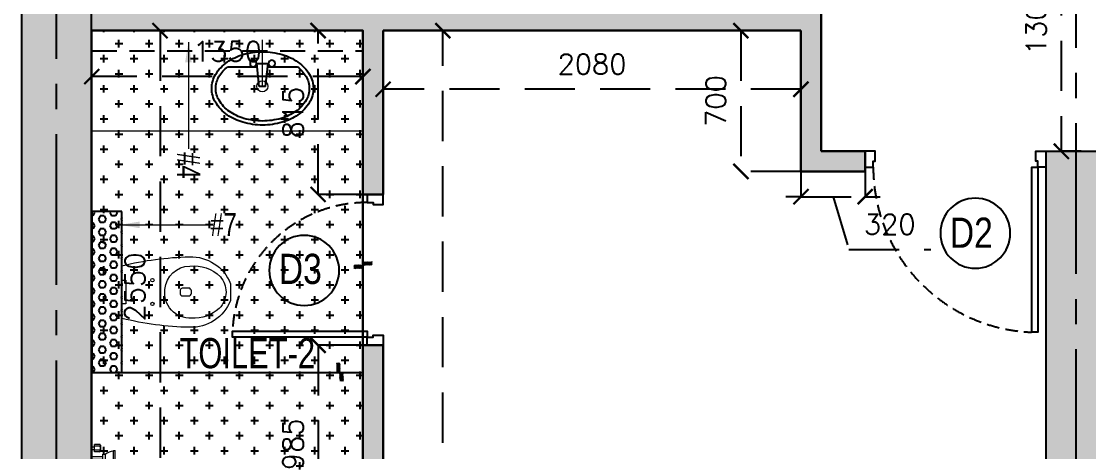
# Model space of a CAD drawing. Header units: millimetres. Extents: x 1124992 to 1258557, y -5767803 to -5695799.
# Drawn here: x 1184832 to 1190145, y -5716943 to -5714803 of the extents above; entities that cross this region are included whole.
import ezdxf
from ezdxf.enums import TextEntityAlignment as Align

# ---------------------------------------------------------------- set-up
doc = ezdxf.new("R2010")
doc.units = ezdxf.units.MM
doc.header["$LTSCALE"] = 1000
doc.header["$MEASUREMENT"] = 0
for name, pattern in [('$1$AUDIT_D_120904163729-0', [0]), ('$36$HIDDEN', [0.375, 0.25, -0.125]), ('3BHK-A$0$( Hidden )', [0.375, 0.25, -0.125]), ('3BHK-A$0$AUDIT_D_120904163729-0', [0]), ('3BHK-A$0$HIDDEN', [0.375, 0.25, -0.125]), ('AUDIT_D_120904163729-0', [0]), ('T8(T9 IS SIMILAR) - DIMENSION & TEXTING$0$HIDDEN', [0.375, 0.25, -0.125]), ('T8_REFUGE COLUMNS$0$CENTER2', [1.125, 0.75, -0.125, 0.125, -0.125])]:
    doc.linetypes.add(name, pattern=pattern)
doc.layers.get('0').update_dxf_attribs({"linetype": 'AUDIT_D_120904163729-0'})
for name, color, linetype in [('$0$A-HATCH -160', 251, '$1$AUDIT_D_120904163729-0'), ('$21$A-DIMENSIONS', 2, '$36$HIDDEN'), ('3BHK-A$0$$1$LEDGE WALL', 5, 'Continuous'), ('3BHK-A$0$A-DOOR-FULL', 2, 'Continuous'), ('3BHK-A$0$A-HATCH -160', 251, '3BHK-A$0$AUDIT_D_120904163729-0'), ('3BHK-A$0$A-SANITARY', 2, 'Continuous'), ('3BHK-A$0$a-tile drop', 3, 'Continuous'), ('3BHK-A$0$A-TOI SUNK 50MM', 8, 'Continuous'), ('3BHK-A$0$APT PLANS-typ$0$TILEDROP', 3, 'Continuous'), ('3BHK-A$0$ELEV.', 5, 'Continuous'), ('3BHK-A$0$LEDGE WALL', 5, 'Continuous'), ('T8(T9 IS SIMILAR) - DIMENSION & TEXTING$0$A-DIMENSIONS', 2, 'T8(T9 IS SIMILAR) - DIMENSION & TEXTING$0$HIDDEN'), ('T8(T9 IS SIMILAR) - DIMENSION & TEXTING$1$a-window-no', 125, 'Continuous'), ('T8_REFUGE COLUMNS$0$A-CENTERLINE', 193, 'T8_REFUGE COLUMNS$0$CENTER2'), ('T8_REFUGE COLUMNS$0$A-RCC COLS', 3, 'Continuous'), ('T8_TYPICAL COLUMNS$0$A-RCC COLS', 3, 'Continuous')]:
    doc.layers.add(name, color=color, linetype=linetype)
for name, color, linetype, lineweight in [('3BHK-A$0$a-TOI-fixtures', 251, 'Continuous', 0), ('3BHK-A$0$A-WALL- 160', 6, 'Continuous', 30), ('T8(T9 IS SIMILAR) - DIMENSION & TEXTING$0$a-Text', 4, 'Continuous', 0), ('T8(T9 IS SIMILAR) - DIMENSION & TEXTING$0$R0-18-10-2014-T1-1st Podium Floor Plan$0$Text', 2, 'Continuous', 0), ('T8(T9 IS SIMILAR)$0$D&W', 8, 'Continuous', 25)]:
    doc.layers.add(name, color=color, linetype=linetype, lineweight=lineweight)
doc.layers.add('T8_REFUGE COLUMNS$1$COL-HATCH', color=7, linetype='Continuous', lineweight=25, true_color=0xa3a3a3)
doc.styles.add('T8(T9 IS SIMILAR) - DIMENSION & TEXTING$0$ARIAL ARROW', font='swisscl.ttf')
doc.styles.add('T8(T9 IS SIMILAR) - DIMENSION & TEXTING$0$Romans 1', font='romans.shx', dxfattribs={"height": 100})
doc.styles.add('T8(T9 IS SIMILAR) - DIMENSION & TEXTING$0$Tahoma', font='tahoma.ttf')
doc.styles.add('T8(T9 IS SIMILAR) - DIMENSION & TEXTING$1$LODHA STANDERD', font='sanss___.ttf')
doc.dimstyles.new('T8(T9 IS SIMILAR) - DIMENSION & TEXTING$0$ALPINE S', dxfattribs={"dimscale": 0, "dimtxt": 100, "dimasz": 75, "dimexe": 0, "dimexo": 0, "dimgap": 75, "dimtad": 1, "dimdec": 0, "dimzin": 0, "dimdsep": 46, "dimtxsty": 'T8(T9 IS SIMILAR) - DIMENSION & TEXTING$0$Romans 1', "dimblk": 'T8(T9 IS SIMILAR) - DIMENSION & TEXTING$0$_ArchTick', "dimcen": 0.09, "dimclrd": 256, "dimclre": 256, "dimclrt": 7, "dimadec": 0, "dimazin": 0, "dimtfac": 1, "dimtdec": 0, "dimtofl": 0, "dimtmove": 1, "dimatfit": 0, "dimldrblk": 'T8(T9 IS SIMILAR) - DIMENSION & TEXTING$0$_Open90', "dimfxl": 1, "dimtolj": 1, "dimtzin": 0, "dimarcsym": 0})
doc.dimstyles.new('T8(T9 IS SIMILAR) - DIMENSION & TEXTING$0$SAMATA STD', dxfattribs={"dimtxt": 100, "dimasz": 50, "dimexe": 50, "dimexo": 50, "dimgap": 10, "dimtad": 0, "dimdec": 0, "dimrnd": 5, "dimzin": 0, "dimdsep": 46, "dimtxsty": 'T8(T9 IS SIMILAR) - DIMENSION & TEXTING$0$Tahoma', "dimblk": 'T8(T9 IS SIMILAR) - DIMENSION & TEXTING$0$_Origin2', "dimcen": -50, "dimdle": 50, "dimclrd": 7, "dimclre": 7, "dimclrt": 7, "dimadec": 0, "dimazin": 0, "dimtfac": 1, "dimtdec": 0, "dimtmove": 1, "dimatfit": 3, "dimfxl": 150, "dimtfill": 1, "dimtolj": 1, "dimtzin": 0, "dimlwd": -1, "dimlwe": -1, "dimarcsym": 0})

# ---------------------------------------------------------------- blocks, each defined once
blk = doc.blocks.new('T8(T9 IS SIMILAR) - DIMENSION & TEXTING$1$WINDOW TAG')
at = {"layer": 'T8(T9 IS SIMILAR) - DIMENSION & TEXTING$1$a-window-no'}
blk.add_circle((0, 0), 174.1, dxfattribs=at)
at = {"layer": 'T8(T9 IS SIMILAR) - DIMENSION & TEXTING$1$a-window-no', "style": 'T8(T9 IS SIMILAR) - DIMENSION & TEXTING$1$LODHA STANDERD'}
blk.add_attdef('WINDOW', text='', height=150, dxfattribs=at).set_placement((11.3, 2.8), align=Align.MIDDLE_CENTER)
blk = doc.blocks.new('T8(T9 IS SIMILAR) - DIMENSION & TEXTING$0$_ArchTick')
at = {"color": 0, "linetype": 'ByBlock', "const_width": 0.15}
blk.add_lwpolyline([(-0.5, -0.5), (0.5, 0.5)], dxfattribs=at)
blk = doc.blocks.new('*D305')
at = {"layer": 'T8(T9 IS SIMILAR) - DIMENSION & TEXTING$0$A-DIMENSIONS', "linetype": 'T8(T9 IS SIMILAR) - DIMENSION & TEXTING$0$HIDDEN', "lineweight": -2, "transparency": 16777216}
for p, q in [((1188712.8, -5714848.7), (1188413.8, -5714848.7)), ((1188712.8, -5715548.7), (1188413.8, -5715548.7))]:
    blk.add_line(p, q, dxfattribs=at)
at = {"layer": 'T8(T9 IS SIMILAR) - DIMENSION & TEXTING$0$A-DIMENSIONS', "lineweight": -2, "transparency": 16777216}
blk.add_line((1188413.8, -5714848.7), (1188413.8, -5715548.7), dxfattribs=at)
at = {"layer": 'T8(T9 IS SIMILAR) - DIMENSION & TEXTING$0$A-DIMENSIONS', "linetype": 'ByBlock', "lineweight": -2, "transparency": 16777216, "xscale": 75, "yscale": 75, "zscale": 75}
for p, rotation in [((1188413.8, -5714848.7), 90), ((1188413.8, -5715548.7), 270)]:
    blk.add_blockref('T8(T9 IS SIMILAR) - DIMENSION & TEXTING$0$_ArchTick', p, dxfattribs=dict(at, rotation=rotation))
at = {"layer": 'T8(T9 IS SIMILAR) - DIMENSION & TEXTING$0$A-DIMENSIONS', "color": 7, "linetype": 'ByBlock', "transparency": 16777216, "insert": (1188288.8, -5715198.7), "char_height": 100, "attachment_point": 5, "rotation": 90, "style": 'T8(T9 IS SIMILAR) - DIMENSION & TEXTING$0$Romans 1'}
blk.add_mtext('\\A1;700', dxfattribs=at)
blk = doc.blocks.new('T8(T9 IS SIMILAR) - DIMENSION & TEXTING$0$_Open90')
at = {"color": 0, "linetype": 'ByBlock', "lineweight": -2}
for p, q in [((0, 0), (-1, 0)), ((-0.5, 0.5), (0, 0)), ((0, 0), (-0.5, -0.5))]:
    blk.add_line(p, q, dxfattribs=at)
blk = doc.blocks.new('*D306')
at = {"layer": 'T8(T9 IS SIMILAR) - DIMENSION & TEXTING$0$A-DIMENSIONS', "linetype": 'T8(T9 IS SIMILAR) - DIMENSION & TEXTING$0$HIDDEN', "lineweight": -2, "transparency": 16777216}
for p, q in [((1188712.8, -5715548.7), (1188712.8, -5715674.5)), ((1189032.4, -5715548.7), (1189032.4, -5715674.5))]:
    blk.add_line(p, q, dxfattribs=at)
at = {"layer": 'T8(T9 IS SIMILAR) - DIMENSION & TEXTING$0$A-DIMENSIONS', "lineweight": -2, "transparency": 16777216}
for p, q in [((1188712.8, -5715674.5), (1188637.8, -5715674.5)), ((1188712.8, -5715674.5), (1189032.4, -5715674.5)), ((1188872.6, -5715674.5), (1188951.3, -5715937)), ((1189032.4, -5715674.5), (1189107.4, -5715674.5)), ((1188951.3, -5715937), (1189358.5, -5715937))]:
    blk.add_line(p, q, dxfattribs=at)
at = {"layer": 'T8(T9 IS SIMILAR) - DIMENSION & TEXTING$0$A-DIMENSIONS', "linetype": 'ByBlock', "lineweight": -2, "transparency": 16777216, "xscale": 75, "yscale": 75, "zscale": 75}
blk.add_blockref('T8(T9 IS SIMILAR) - DIMENSION & TEXTING$0$_ArchTick', (1188712.8, -5715674.5), dxfattribs=at)
at = {"layer": 'T8(T9 IS SIMILAR) - DIMENSION & TEXTING$0$A-DIMENSIONS', "linetype": 'ByBlock', "lineweight": -2, "transparency": 16777216, "xscale": 75, "yscale": 75, "zscale": 75, "rotation": 180}
blk.add_blockref('T8(T9 IS SIMILAR) - DIMENSION & TEXTING$0$_ArchTick', (1189032.4, -5715674.5), dxfattribs=at)
at = {"layer": 'T8(T9 IS SIMILAR) - DIMENSION & TEXTING$0$A-DIMENSIONS', "color": 7, "linetype": 'ByBlock', "transparency": 16777216, "insert": (1189154.9, -5715812), "char_height": 100, "attachment_point": 5, "style": 'T8(T9 IS SIMILAR) - DIMENSION & TEXTING$0$Romans 1'}
blk.add_mtext('\\A1;320', dxfattribs=at)
blk = doc.blocks.new('*D307')
at = {"layer": 'T8(T9 IS SIMILAR) - DIMENSION & TEXTING$0$A-DIMENSIONS', "linetype": 'T8(T9 IS SIMILAR) - DIMENSION & TEXTING$0$HIDDEN', "lineweight": -2, "transparency": 16777216}
for p, q in [((1186632.7, -5715313.4), (1186632.7, -5715140.3)), ((1188712.8, -5715363.4), (1188712.8, -5715140.3))]:
    blk.add_line(p, q, dxfattribs=at)
at = {"layer": 'T8(T9 IS SIMILAR) - DIMENSION & TEXTING$0$A-DIMENSIONS', "lineweight": -2, "transparency": 16777216}
blk.add_line((1188712.8, -5715140.3), (1186632.7, -5715140.3), dxfattribs=at)
at = {"layer": 'T8(T9 IS SIMILAR) - DIMENSION & TEXTING$0$A-DIMENSIONS', "linetype": 'ByBlock', "lineweight": -2, "transparency": 16777216, "xscale": 75, "yscale": 75, "zscale": 75, "rotation": 180}
blk.add_blockref('T8(T9 IS SIMILAR) - DIMENSION & TEXTING$0$_ArchTick', (1186632.7, -5715140.3), dxfattribs=at)
at = {"layer": 'T8(T9 IS SIMILAR) - DIMENSION & TEXTING$0$A-DIMENSIONS', "linetype": 'ByBlock', "lineweight": -2, "transparency": 16777216, "xscale": 75, "yscale": 75, "zscale": 75}
blk.add_blockref('T8(T9 IS SIMILAR) - DIMENSION & TEXTING$0$_ArchTick', (1188712.8, -5715140.3), dxfattribs=at)
at = {"layer": 'T8(T9 IS SIMILAR) - DIMENSION & TEXTING$0$A-DIMENSIONS', "color": 7, "linetype": 'ByBlock', "transparency": 16777216, "insert": (1187672.7, -5715015.3), "char_height": 100, "attachment_point": 5, "style": 'T8(T9 IS SIMILAR) - DIMENSION & TEXTING$0$Romans 1'}
blk.add_mtext('\\A1;2080', dxfattribs=at)
blk = doc.blocks.new('*D311')
at = {"layer": 'T8(T9 IS SIMILAR) - DIMENSION & TEXTING$0$A-DIMENSIONS', "linetype": 'T8(T9 IS SIMILAR) - DIMENSION & TEXTING$0$HIDDEN', "lineweight": -2, "transparency": 16777216}
for p, q in [((1186532.7, -5714848.7), (1186309.2, -5714848.7)), ((1186532.7, -5715663.5), (1186309.2, -5715663.5))]:
    blk.add_line(p, q, dxfattribs=at)
at = {"layer": 'T8(T9 IS SIMILAR) - DIMENSION & TEXTING$0$A-DIMENSIONS', "lineweight": -2, "transparency": 16777216}
blk.add_line((1186309.2, -5715663.5), (1186309.2, -5714848.7), dxfattribs=at)
at = {"layer": 'T8(T9 IS SIMILAR) - DIMENSION & TEXTING$0$A-DIMENSIONS', "linetype": 'ByBlock', "lineweight": -2, "transparency": 16777216, "xscale": 75, "yscale": 75, "zscale": 75}
for p, rotation in [((1186309.2, -5714848.7), 90), ((1186309.2, -5715663.5), 270)]:
    blk.add_blockref('T8(T9 IS SIMILAR) - DIMENSION & TEXTING$0$_ArchTick', p, dxfattribs=dict(at, rotation=rotation))
at = {"layer": 'T8(T9 IS SIMILAR) - DIMENSION & TEXTING$0$A-DIMENSIONS', "color": 7, "linetype": 'ByBlock', "transparency": 16777216, "insert": (1186184.2, -5715256.1), "char_height": 100, "attachment_point": 5, "rotation": 90, "style": 'T8(T9 IS SIMILAR) - DIMENSION & TEXTING$0$Romans 1'}
blk.add_mtext('\\A1;815', dxfattribs=at)
blk = doc.blocks.new('*D312')
at = {"layer": 'T8(T9 IS SIMILAR) - DIMENSION & TEXTING$0$A-DIMENSIONS', "linetype": 'T8(T9 IS SIMILAR) - DIMENSION & TEXTING$0$HIDDEN', "lineweight": -2, "transparency": 16777216}
for p, q in [((1185182.7, -5715448.7), (1185182.7, -5715077.3)), ((1186532.7, -5715448.7), (1186532.7, -5715077.3))]:
    blk.add_line(p, q, dxfattribs=at)
at = {"layer": 'T8(T9 IS SIMILAR) - DIMENSION & TEXTING$0$A-DIMENSIONS', "lineweight": -2, "transparency": 16777216}
blk.add_line((1186532.7, -5715077.3), (1185182.7, -5715077.3), dxfattribs=at)
at = {"layer": 'T8(T9 IS SIMILAR) - DIMENSION & TEXTING$0$A-DIMENSIONS', "linetype": 'ByBlock', "lineweight": -2, "transparency": 16777216, "xscale": 75, "yscale": 75, "zscale": 75, "rotation": 180}
blk.add_blockref('T8(T9 IS SIMILAR) - DIMENSION & TEXTING$0$_ArchTick', (1185182.7, -5715077.3), dxfattribs=at)
at = {"layer": 'T8(T9 IS SIMILAR) - DIMENSION & TEXTING$0$A-DIMENSIONS', "linetype": 'ByBlock', "lineweight": -2, "transparency": 16777216, "xscale": 75, "yscale": 75, "zscale": 75}
blk.add_blockref('T8(T9 IS SIMILAR) - DIMENSION & TEXTING$0$_ArchTick', (1186532.7, -5715077.3), dxfattribs=at)
at = {"layer": 'T8(T9 IS SIMILAR) - DIMENSION & TEXTING$0$A-DIMENSIONS', "color": 7, "linetype": 'ByBlock', "transparency": 16777216, "insert": (1185857.7, -5714952.3), "char_height": 100, "attachment_point": 5, "style": 'T8(T9 IS SIMILAR) - DIMENSION & TEXTING$0$Romans 1'}
blk.add_mtext('\\A1;1350', dxfattribs=at)
blk = doc.blocks.new('*D313')
at = {"layer": 'T8(T9 IS SIMILAR) - DIMENSION & TEXTING$0$A-DIMENSIONS', "linetype": 'T8(T9 IS SIMILAR) - DIMENSION & TEXTING$0$HIDDEN', "lineweight": -2, "transparency": 16777216}
for p, q in [((1185777.6, -5714848.7), (1185522.3, -5714848.7)), ((1185731.8, -5717398.7), (1185522.3, -5717398.7))]:
    blk.add_line(p, q, dxfattribs=at)
at = {"layer": 'T8(T9 IS SIMILAR) - DIMENSION & TEXTING$0$A-DIMENSIONS', "lineweight": -2, "transparency": 16777216}
blk.add_line((1185522.3, -5714848.7), (1185522.3, -5717398.7), dxfattribs=at)
at = {"layer": 'T8(T9 IS SIMILAR) - DIMENSION & TEXTING$0$A-DIMENSIONS', "linetype": 'ByBlock', "lineweight": -2, "transparency": 16777216, "xscale": 75, "yscale": 75, "zscale": 75}
for p, rotation in [((1185522.3, -5714848.7), 90), ((1185522.3, -5717398.7), 270)]:
    blk.add_blockref('T8(T9 IS SIMILAR) - DIMENSION & TEXTING$0$_ArchTick', p, dxfattribs=dict(at, rotation=rotation))
at = {"layer": 'T8(T9 IS SIMILAR) - DIMENSION & TEXTING$0$A-DIMENSIONS', "color": 7, "linetype": 'ByBlock', "transparency": 16777216, "insert": (1185397.3, -5716123.7), "char_height": 100, "attachment_point": 5, "rotation": 90, "style": 'T8(T9 IS SIMILAR) - DIMENSION & TEXTING$0$Romans 1'}
blk.add_mtext('\\A1;2550', dxfattribs=at)
blk = doc.blocks.new('*D316')
at = {"layer": 'T8(T9 IS SIMILAR) - DIMENSION & TEXTING$0$A-DIMENSIONS', "linetype": 'T8(T9 IS SIMILAR) - DIMENSION & TEXTING$0$HIDDEN', "lineweight": -2, "transparency": 16777216}
for p, q in [((1186532.7, -5716413.5), (1186309.2, -5716413.5)), ((1186532.7, -5717398.7), (1186309.2, -5717398.7))]:
    blk.add_line(p, q, dxfattribs=at)
at = {"layer": 'T8(T9 IS SIMILAR) - DIMENSION & TEXTING$0$A-DIMENSIONS', "lineweight": -2, "transparency": 16777216}
blk.add_line((1186309.2, -5716413.5), (1186309.2, -5717398.7), dxfattribs=at)
at = {"layer": 'T8(T9 IS SIMILAR) - DIMENSION & TEXTING$0$A-DIMENSIONS', "linetype": 'ByBlock', "lineweight": -2, "transparency": 16777216, "xscale": 75, "yscale": 75, "zscale": 75}
for p, rotation in [((1186309.2, -5716413.5), 90), ((1186309.2, -5717398.7), 270)]:
    blk.add_blockref('T8(T9 IS SIMILAR) - DIMENSION & TEXTING$0$_ArchTick', p, dxfattribs=dict(at, rotation=rotation))
at = {"layer": 'T8(T9 IS SIMILAR) - DIMENSION & TEXTING$0$A-DIMENSIONS', "color": 7, "linetype": 'ByBlock', "transparency": 16777216, "insert": (1186184.2, -5716906.1), "char_height": 100, "attachment_point": 5, "rotation": 90, "style": 'T8(T9 IS SIMILAR) - DIMENSION & TEXTING$0$Romans 1'}
blk.add_mtext('\\A1;985', dxfattribs=at)
blk = doc.blocks.new('*D323')
at = {"layer": 'T8(T9 IS SIMILAR) - DIMENSION & TEXTING$0$A-DIMENSIONS', "linetype": 'T8(T9 IS SIMILAR) - DIMENSION & TEXTING$0$HIDDEN', "lineweight": -2, "transparency": 16777216}
for p, q in [((1190107.7, -5714148.7), (1190008.9, -5714148.7)), ((1190107.7, -5715448.7), (1190008.9, -5715448.7))]:
    blk.add_line(p, q, dxfattribs=at)
at = {"layer": 'T8(T9 IS SIMILAR) - DIMENSION & TEXTING$0$A-DIMENSIONS', "lineweight": -2, "transparency": 16777216}
blk.add_line((1190008.9, -5714148.7), (1190008.9, -5715448.7), dxfattribs=at)
at = {"layer": 'T8(T9 IS SIMILAR) - DIMENSION & TEXTING$0$A-DIMENSIONS', "linetype": 'ByBlock', "lineweight": -2, "transparency": 16777216, "xscale": 75, "yscale": 75, "zscale": 75}
for p, rotation in [((1190008.9, -5714148.7), 90), ((1190008.9, -5715448.7), 270)]:
    blk.add_blockref('T8(T9 IS SIMILAR) - DIMENSION & TEXTING$0$_ArchTick', p, dxfattribs=dict(at, rotation=rotation))
at = {"layer": 'T8(T9 IS SIMILAR) - DIMENSION & TEXTING$0$A-DIMENSIONS', "color": 7, "linetype": 'ByBlock', "transparency": 16777216, "insert": (1189883.9, -5714798.7), "char_height": 100, "attachment_point": 5, "rotation": 90, "style": 'T8(T9 IS SIMILAR) - DIMENSION & TEXTING$0$Romans 1'}
blk.add_mtext('\\A1;1300', dxfattribs=at)
blk = doc.blocks.new('*D292')
at = {"layer": 'T8(T9 IS SIMILAR) - DIMENSION & TEXTING$0$A-DIMENSIONS', "linetype": 'T8(T9 IS SIMILAR) - DIMENSION & TEXTING$0$HIDDEN', "lineweight": -2, "transparency": 16777216}
for p, q in [((1187097.1, -5714848.5), (1186930.2, -5714848.5)), ((1187097.1, -5719523.3), (1186930.2, -5719523.3))]:
    blk.add_line(p, q, dxfattribs=at)
at = {"layer": 'T8(T9 IS SIMILAR) - DIMENSION & TEXTING$0$A-DIMENSIONS', "lineweight": -2, "transparency": 16777216}
blk.add_line((1186930.2, -5719523.3), (1186930.2, -5714848.5), dxfattribs=at)
at = {"layer": 'T8(T9 IS SIMILAR) - DIMENSION & TEXTING$0$A-DIMENSIONS', "linetype": 'ByBlock', "lineweight": -2, "transparency": 16777216, "xscale": 75, "yscale": 75, "zscale": 75}
for p, rotation in [((1186930.2, -5714848.5), 90), ((1186930.2, -5719523.3), 270)]:
    blk.add_blockref('T8(T9 IS SIMILAR) - DIMENSION & TEXTING$0$_ArchTick', p, dxfattribs=dict(at, rotation=rotation))
at = {"layer": 'T8(T9 IS SIMILAR) - DIMENSION & TEXTING$0$A-DIMENSIONS', "color": 7, "linetype": 'ByBlock', "transparency": 16777216, "insert": (1186805.2, -5717185.9), "char_height": 100, "attachment_point": 5, "rotation": 90, "style": 'T8(T9 IS SIMILAR) - DIMENSION & TEXTING$0$Romans 1'}
blk.add_mtext('\\A1;4675', dxfattribs=at)
blk = doc.blocks.new('T8(T9 IS SIMILAR) - DIMENSION & TEXTING$0$_Origin2')
at = {"color": 0, "linetype": 'ByBlock', "lineweight": -2}
blk.add_line((-0.5, 0), (-1, 0), dxfattribs=at)
for radius in [0.5, 0.25]:
    blk.add_circle((0, 0), radius, dxfattribs=at)
blk = doc.blocks.new('T8_REFUGE COLUMNS')
at = {"layer": 'T8_REFUGE COLUMNS$1$COL-HATCH', "linetype": 'ByBlock'}
h = blk.add_hatch(color=256, dxfattribs=at)
h.dxf.hatch_style = 1
h.paths.add_polyline_path([(1184832.1, -5718799.9), (1185182.1, -5718799.9), (1185182.1, -5709299.9), (1184832.1, -5709299.9)])
h = blk.add_hatch(color=256, dxfattribs=at)
h.dxf.hatch_style = 1
h.paths.add_polyline_path([(1189932.1, -5719684.9), (1190232.1, -5719684.9), (1190232.1, -5715449.9), (1189932.1, -5715449.9)])
at = {"layer": 'T8_REFUGE COLUMNS$0$A-CENTERLINE'}
for p, q in [((1185007.1, -5719488.7), (1185007.1, -5698299.6)), ((1190082.1, -5720558.8), (1190082.1, -5698299.6))]:
    blk.add_line(p, q, dxfattribs=at)
at = {"layer": 'T8_REFUGE COLUMNS$0$A-RCC COLS', "linetype": 'ByBlock'}
for points in [[(1184832.1, -5718799.9), (1185182.1, -5718799.9), (1185182.1, -5709299.9), (1184832.1, -5709299.9)], [(1189932.1, -5719684.9), (1190232.1, -5719684.9), (1190232.1, -5715449.9), (1189932.1, -5715449.9)]]:
    blk.add_lwpolyline(points, close=True, dxfattribs=at)
blk = doc.blocks.new('T8_TYPICAL COLUMNS')
at = {"layer": 'T8_TYPICAL COLUMNS$0$A-RCC COLS', "linetype": 'ByBlock'}
blk.add_blockref('T8_REFUGE COLUMNS', (0, 0), dxfattribs=at)
blk = doc.blocks.new('*U603')
for points in [[(-710, 0), (-670, 0), (-670, 30), (-660, 30), (-660, 80), (-710, 80)], [(40, 0), (0, 0), (0, 30), (-10, 30), (-10, 80), (40, 80)], [(0, 0), (0, -670), (-30, -670), (-30, 0)]]:
    blk.add_lwpolyline(points, close=True)
at = {"color": 0, "linetype": 'ByBlock', "ltscale": 0.25}
blk.add_arc((1, 0.4), 671, 180.0347, 267.627, dxfattribs=at)
blk = doc.blocks.new('*U607')
for points in [[(0, 0), (0, 820), (30, 820), (30, 0)], [(-40, 0), (0, 0), (0, -30), (10, -30), (10, -80), (-40, -80)], [(860, 0), (820, 0), (820, -30), (810, -30), (810, -80), (860, -80)]]:
    blk.add_lwpolyline(points, close=True)
at = {"color": 0, "linetype": 'ByBlock', "ltscale": 0.25}
blk.add_arc((-1.2, -0.5), 821.2, 0.0347, 87.627, dxfattribs=at)
blk = doc.blocks.new('3BHK-A$0$EWC 1-flat-3')
at = {"layer": '3BHK-A$0$a-TOI-fixtures', "ltscale": 1.5}
blk.add_line((130.9, 0), (-130.9, 0), dxfattribs=at)
for points in [[(-130.9, 0, -0.055103), (-175.3, 336.2, -0.321827), (-41.6, 540), (41.6, 540, -0.321827), (175.3, 336.2, -0.055103), (130.9, 0, -27.681239)], [(-13.2, 214.3, -0.391448), (-129.3, 337.7, -0.224585), (-76.1, 489.9, -0.160675), (0, 518.7, -0.183016), (81.6, 484.1, -0.201424), (130, 346.4, -0.474507), (-13.2, 214.3, -2.927417)], [(-9.5, 290.2), (9.5, 290.2, 0.414214), (18.9, 299.7), (18.9, 337.6, 0.5), (-18.9, 337.6), (-18.9, 299.7, 0.414214), (-9.5, 290.2, 0.530498)]]:
    blk.add_lwpolyline(points, format="xyb", dxfattribs=at)
at = {"layer": '3BHK-A$0$a-TOI-fixtures'}
blk.add_lwpolyline([(-59.2, 0), (-59.2, 18.9), (59.2, 18.9), (59.2, 0)], close=True, dxfattribs=at)
at = {"layer": '3BHK-A$0$a-TOI-fixtures', "ltscale": 1.5}
for centre in [(-59.2, 151.6), (59.2, 151.6)]:
    blk.add_circle(centre, 8.31, dxfattribs=at)
blk = doc.blocks.new('3BHK-A$0$SH-flat-2')
at = {"layer": '3BHK-A$0$a-TOI-fixtures'}
for p, q in [((0.1, 61.7, -0.1), (14.6, 61.7, -0.1)), ((14.6, 37.7, -0.1), (14.7, 73.7, -0.1)), ((39.8, 64.9, -0.1), (14.6, 65, -0.1)), ((39.9, 73.7, -0.1), (14.7, 73.7, -0.1)), ((44.6, 50.8, -0.1), (44.6, 60, -0.1)), ((45.9, 43.9, -0.1), (45.9, 66.8, -0.1)), ((0, 1.7, -0.1), (0, 13.7, -0.1)), ((0, 13.7, -0.1), (56.3, 13.6, -0.1)), ((0, 1.7, -0.1), (56.3, 1.6, -0.1)), ((0.1, 49.7, -0.1), (14.6, 49.7, -0.1)), ((39.7, 46.4, -0.1), (14.5, 46.5, -0.1)), ((39.8, 37.7, -0.1), (14.6, 37.7, -0.1)), ((43.4, 39.3, -0.1), (44.7, 40.8, -0.1)), ((56.2, -10.4, -0.1), (56.3, 25.6, -0.1)), ((56.3, 25.6, -0.1), (68.3, 25.6, -0.1)), ((68.2, -10.4, -0.1), (68.3, 25.6, -0.1)), ((108.4, -25.1, -0.1), (108.5, 40.1, -0.1)), ((108.5, 43.5, -0.1), (116.3, 43.5, -0.1)), ((108.5, 40.1, -0.1), (108.5, 43.5, -0.1)), ((116.2, -28.5, -0.1), (116.3, 43.5, -0.1)), ((-0.1, -34.3, -0.1), (14.4, -34.3, -0.1)), ((-0.1, -46.3, -0.1), (14.4, -46.3, -0.1)), ((39.5, -49.6, -0.1), (14.3, -49.5, -0.1)), ((14.5, -22.3, -0.1), (14.4, -58.3, -0.1)), ((39.6, -31.1, -0.1), (14.4, -31, -0.1)), ((39.7, -22.3, -0.1), (14.5, -22.3, -0.1)), ((43.3, -24, -0.1), (44.6, -25.5, -0.1)), ((44.4, -35.5, -0.1), (44.4, -44.7, -0.1)), ((45.7, -28.6, -0.1), (45.7, -51.5, -0.1)), ((56.2, -10.4, -0.1), (68.2, -10.4, -0.1)), ((108.4, -25.1, -0.1), (108.4, -28.5, -0.1)), ((108.4, -28.5, -0.1), (116.2, -28.5, -0.1)), ((39.6, -58.3, -0.1), (14.4, -58.3, -0.1))]:
    blk.add_line(p, q, dxfattribs=at)
for centre, radius, start, end in [((39.8, 69.7, -0.1), 4.8, 269.8776, 359.8776), ((39.8, 60, -0.1), 4.8, 359.8776, 89.8776), ((39.9, 68.9, -0.1), 4.8, 359.8776, 89.8776), ((41.1, 66.8, -0.1), 4.8, 359.8776, 46.4449), ((39.8, 51.2, -0.1), 4.8, 269.8776, 359.8776), ((39.7, 41.6, -0.1), 4.8, 359.8776, 89.8776), ((39.8, 42.5, -0.1), 4.8, 269.8776, 359.8776), ((41.1, 44, -0.1), 4.8, 319.2258, 359.8776), ((114.8, -40.2, -0.1), 80.5, 94.4595, 125.2375), ((39.5, -44.7, -0.1), 4.8, 269.8776, 359.8776), ((39.5, -54.4, -0.1), 4.8, 359.8776, 89.8776), ((39.6, -26.3, -0.1), 4.8, 269.8776, 359.8776), ((39.6, -35.9, -0.1), 4.8, 359.8776, 89.8776), ((39.7, -27.1, -0.1), 4.8, 359.8776, 89.8776), ((40.9, -51.5, -0.1), 4.8, 313.3103, 359.8776), ((40.9, -28.6, -0.1), 4.8, 359.8776, 40.5294), ((115, 55.2, -0.1), 80.5, 234.5177, 265.2957), ((39.6, -53.5, -0.1), 4.8, 269.8776, 359.8776)]:
    blk.add_arc(centre, radius, start, end, dxfattribs=at)
blk = doc.blocks.new('3BHK-A$0$WB1')
at = {"layer": '3BHK-A$0$A-SANITARY', "color": 0, "ltscale": 1000}
for p, q in [((190074.4, -1779394.5), (190063, -1779507.9)), ((190106.8, -1779394.5), (190119.9, -1779507.9)), ((189917.5, -1779491.7), (190064.6, -1779491.7)), ((190061.5, -1779507.9), (190121.4, -1779507.9)), ((190118, -1779491.7), (190265.4, -1779491.7))]:
    blk.add_line(p, q, dxfattribs=at)
at = {"layer": '3BHK-A$0$A-SANITARY', "color": 0}
blk.add_line((190106.8, -1779394.5), (190074.4, -1779394.5), dxfattribs=at)
for centre, major_axis, start_param, end_param in [((190091.4, -1779555.7), (-92.6, 341.5), 6.018375, 6.298924), ((190091.4, -1779555.7), (-92.6, 341.5), 5.737826, 6.018375), ((190030, -1779417.8), (-52.6, 193.9), 0.342992, 0.768932), ((190067.1, -1779471.3), (-69.6, 256.7), 0.015739, 0.342992), ((190067.1, -1779471.3), (-64.3, 237.2), 0.015739, 0.342992), ((190091.4, -1779555.7), (-87.3, 322), 6.018375, 6.298924), ((190091.4, -1779555.7), (-87.3, 322), 5.737826, 6.018375), ((190115.8, -1779471.3), (-64.3, 237.2), 5.410573, 5.737826), ((190115.8, -1779471.3), (-69.6, 256.7), 5.410573, 5.737826), ((190152.9, -1779417.8), (-52.6, 193.9), 4.984633, 5.410573), ((189973.2, -1779384.1), (-35.3, 130.2), 0.768932, 1.305986), ((190030, -1779417.8), (-47.3, 174.4), 0.342992, 0.768932), ((190152.9, -1779417.8), (-47.3, 174.4), 4.984633, 5.410573), ((190209.6, -1779384.1), (-35.3, 130.2), 4.447579, 4.984633), ((189973.2, -1779384.1), (-30, 110.7), 0.768932, 1.305986), ((190209.6, -1779384.1), (-30, 110.7), 4.447579, 4.984633), ((189973.2, -1779384.1), (-35.3, 130.2), 1.305986, 1.84304), ((189973.2, -1779384.1), (-30, 110.7), 1.305986, 1.84304), ((190209.6, -1779384.1), (-30, 110.7), 3.910525, 4.447579), ((190209.6, -1779384.1), (-35.3, 130.2), 3.910525, 4.447579), ((190030, -1779350.3), (-52.6, 193.9), 1.84304, 2.268981), ((190030, -1779350.3), (-47.3, 174.4), 1.84304, 2.20494), ((190152.9, -1779350.3), (-47.3, 174.4), 3.548625, 3.910525), ((190152.9, -1779350.3), (-52.6, 193.9), 3.484585, 3.910525), ((190067.1, -1779296.9), (-69.6, 256.7), 2.268981, 2.596234), ((190045.3, -1779507.9), (-4.2, 15.6), 6.018375, 12.30156), ((190137.6, -1779507.9), (-4.2, 15.6), 6.018375, 12.30156), ((190115.8, -1779296.9), (-69.6, 256.7), 3.157331, 3.484585), ((190091.4, -1779212.5), (-92.6, 341.5), 2.596234, 2.876783), ((190091.4, -1779212.5), (-92.6, 341.5), 2.876783, 3.157331)]:
    blk.add_ellipse(centre, major_axis=major_axis, ratio=1, start_param=start_param, end_param=end_param, dxfattribs=at)
blk = doc.blocks.new('3BHK-A$0$TILE DROP -x')
at = {"layer": '3BHK-A$0$APT PLANS-typ$0$TILEDROP'}
h = blk.add_hatch(dxfattribs=at)
h.set_pattern_fill('ACET-2D-ANSI31', color=8, scale=90, angle=90, style=0)
h.set_pattern_definition([(135, (-851695.914, 5365039.183), (-7.954951288, -7.954951288), [])])
h.paths.add_polyline_path([(-58324, -19206), (-58324, -19024), (-58262, -19024), (-58262, -19206)])
edge = h.paths.add_edge_path()
edge.add_line((-58324, -19381), (-58394, -19381))
edge.add_line((-58324, -19206), (-58324, -19381))
edge.add_line((-58393, -19206), (-58324, -19206))
edge.add_line((-58393, -19381), (-58393, -19206))
at = {"layer": '3BHK-A$0$APT PLANS-typ$0$TILEDROP', "color": 1}
blk.add_line((-58154, -19206), (-58434, -19206), dxfattribs=at)
at = {"layer": '3BHK-A$0$APT PLANS-typ$0$TILEDROP', "color": 20, "const_width": 10}
for points in [[(-58262, -19206), (-58262, -19024)], [(-58324, -19381), (-58324, -19206)], [(-58324, -19206), (-58262, -19206)]]:
    blk.add_lwpolyline(points, dxfattribs=at)
blk = doc.blocks.new('3BHK-A')
at = {"layer": '3BHK-A$0$A-HATCH -160', "linetype": 'ByBlock'}
h = blk.add_hatch(dxfattribs=at)
h.set_pattern_fill('ZIGZAG', color=256, scale=250)
h.set_pattern_definition([(9e-15, (1e-08, 0), (31.25, 31.25), [31.25, -31.25]), (90, (31.25, 0), (-31.25, 31.25), [31.25, -31.25])])
h.paths.add_polyline_path([(1185182.8, -5714749.5), (1186532.7, -5714749.5), (1186532.7, -5714149.5), (1186632.7, -5714149.5), (1186632.7, -5714749.5), (1188712.7, -5714749.5), (1188712.7, -5714049.5), (1189032.5, -5714049.5), (1189032.5, -5714149.5), (1188812.7, -5714149.5), (1188812.7, -5715449.5), (1189032.5, -5715449.5), (1189032.5, -5715549.5), (1188712.7, -5715549.5), (1188712.7, -5714849.5), (1186632.7, -5714849.5), (1186632.7, -5715664.5), (1186532.7, -5715664.5), (1186532.7, -5714849.5), (1185182.8, -5714849.5)])
h.paths.add_polyline_path([(1185182.8, -5713249.5), (1185782.7, -5713249.5), (1185782.7, -5713149.5), (1185182.8, -5713149.5)])
h.paths.add_polyline_path([(1186532.7, -5710699.5), (1186632.7, -5710699.5), (1186632.7, -5713249.5), (1186532.7, -5713249.5)])
h.paths.add_polyline_path([(1186532.7, -5717399.5), (1186632.7, -5717399.5), (1186632.7, -5716414.5), (1186532.7, -5716414.5)])
h.paths.add_polyline_path([(1194902.2, -5715375), (1194082.3, -5715375), (1194082.3, -5715475), (1194902.2, -5715475)])
h.paths.add_polyline_path([(1195782.2, -5715375), (1196682.2, -5715375), (1196682.2, -5715475), (1195782.2, -5715475)])
h.paths.add_polyline_path([(1194132.5, -5714149.9), (1196532.4, -5714149.9), (1196532.4, -5714049.9), (1194132.5, -5714049.9)])
h.paths.add_polyline_path([(1197432.4, -5711800.2), (1197532.4, -5711800.2), (1197532.4, -5714149.9), (1197432.4, -5714149.9)])
h.paths.add_polyline_path([(1198282.4, -5714149.9), (1198958.7, -5714149.9), (1198958.7, -5714049.9), (1198282.4, -5714049.9)])
h.paths.add_polyline_path([(1196871.9, -5720208.6), (1196082.2, -5720209.7), (1196082.3, -5720109.7), (1196082.2, -5720109.7), (1196182.2, -5720109.7), (1196871.9, -5720108.6)])
h.paths.add_polyline_path([(1193397.2, -5709939.9), (1193882.3, -5709939.6), (1193882.3, -5710040.1), (1193397.3, -5710040.1)])
h.paths.add_polyline_path([(1186632.7, -5708554.7), (1187192.3, -5708554.8), (1187192.3, -5708654.7), (1186632.7, -5708654.7)])
h.paths.add_polyline_path([(1194182.3, -5715724), (1194082.3, -5715724), (1194082.3, -5715474), (1194182.3, -5715474)])
at = {"layer": '3BHK-A$0$A-TOI SUNK 50MM'}
h = blk.add_hatch(dxfattribs=at)
h.set_pattern_fill('CROSS', color=256, scale=300, style=0)
h.set_pattern_definition([(9e-15, (-0.65, 1286.84), (75, 75), [37.5, -112.5]), (90, (18.1, 1268.09), (-75, 75), [37.5, -112.5])])
h.paths.add_polyline_path([(1186532.7, -5713148.5), (1185182.4, -5713148.5), (1185182.4, -5710698.5), (1186532.7, -5710698.5)])
h.paths.add_polyline_path([(1185182.4, -5714848.6), (1186532.7, -5714848.6), (1186532.7, -5717398.5), (1185182.4, -5717398.5)])
at = {"layer": '3BHK-A$0$LEDGE WALL'}
h = blk.add_hatch(dxfattribs=at)
h.set_pattern_fill('HEX', color=8, scale=150, angle=180)
h.set_pattern_definition([(180, (1e-08, -100), (-4e-15, -32.47595264), [18.75, -37.5]), (300, (1e-08, -100), (28.125, 16.23797632), [18.75, -37.5]), (240, (-18.75, -100), (28.125, -16.23797632), [18.75, -37.5])])
h.paths.add_polyline_path([(1185332.8, -5715748.5), (1185182.8, -5715748.5), (1185182.8, -5716548.5), (1185332.8, -5716548.5)])
at = {"layer": '3BHK-A$0$$1$LEDGE WALL', "linetype": '3BHK-A$0$( Hidden )', "ltscale": 0.5}
blk.add_line((1185182.4, -5714948.6, 0), (1186532.7, -5714948.7), dxfattribs=at)
at = {"layer": '3BHK-A$0$A-TOI SUNK 50MM'}
blk.add_line((1186532.7, -5716413.5, 0), (1186532.7, -5715663.5, 0), dxfattribs=at)
at = {"layer": '3BHK-A$0$A-TOI SUNK 50MM', "elevation": 0}
blk.add_lwpolyline([(1185182.4, -5714848.6), (1186532.7, -5714848.6), (1186532.7, -5717398.5), (1185182.4, -5717398.5)], close=True, dxfattribs=at)
at = {"layer": '3BHK-A$0$a-TOI-fixtures'}
blk.add_line((1186182.9, -5714848.6, 0), (1185532.6, -5714848.6, 0), dxfattribs=at)
at = {"layer": '3BHK-A$0$a-TOI-fixtures', "extrusion": (-2.53026e-07, -3.57019e-09, 1)}
blk.add_line((1186031.9, -5715125.8, 0), (1186031.9, -5714894.2, 0), dxfattribs=at)
at = {"layer": '3BHK-A$0$a-TOI-fixtures', "ltscale": 500}
blk.add_line((1186532.7, -5715348.6), (1185182.8, -5715348.6), dxfattribs=at)
at = {"layer": '3BHK-A$0$a-TOI-fixtures', "extrusion": (-2.53026e-07, -3.57019e-09, 1)}
blk.add_circle((1186031.9, -5715125.8, -0.3), 27.5, dxfattribs=at)
at = {"layer": '3BHK-A$0$A-WALL- 160', "linetype": 'ByBlock'}
for p, q in [((1188812.7, -5715448.5, 0), (1188812.7, -5714148.5, 0)), ((1186532.7, -5714848.5, 0), (1185182.8, -5714848.5, 0)), ((1186532.7, -5714848.5, 0), (1186532.7, -5715663.5, 0)), ((1188712.7, -5714848.5, 0), (1186632.7, -5714848.5, 0)), ((1186632.7, -5714848.5, 0), (1186632.7, -5715663.5, 0)), ((1188712.7, -5715548.5, 0), (1188712.7, -5714848.5, 0)), ((1188812.7, -5715448.5, 0), (1189032.5, -5715448.5, 0)), ((1189032.5, -5715448.5, 0), (1189032.5, -5715548.5, 0)), ((1189932.4, -5715448.5, 0), (1189932.5, -5715448.5, 0)), ((1188712.7, -5715548.5, 0), (1189032.5, -5715548.5, 0)), ((1189932.4, -5715548.5, 0), (1189932.5, -5715548.5, 0)), ((1186632.7, -5715663.5, 0), (1186532.7, -5715663.5, 0)), ((1186632.7, -5716413.5, 0), (1186532.7, -5716413.5, 0)), ((1186532.7, -5716413.5, 0), (1186532.7, -5717398.5, 0)), ((1186632.7, -5716413.5, 0), (1186632.7, -5717398.5, 0))]:
    blk.add_line(p, q, dxfattribs=at)
at = {"layer": '3BHK-A$0$ELEV.'}
blk.add_line((1185182.4, -5716548.5, 0), (1186532.7, -5716548.5, 0), dxfattribs=at)
at = {"layer": '3BHK-A$0$LEDGE WALL', "elevation": 0}
blk.add_lwpolyline([(1185332.8, -5715748.5), (1185182.8, -5715748.5), (1185182.8, -5716548.5), (1185332.8, -5716548.5)], close=True, dxfattribs=at)
at = {"layer": '3BHK-A$0$A-DOOR-FULL', "linetype": '3BHK-A$0$HIDDEN'}
for name, p, rotation in [('*U607', (1189892.5, -5715528.5, 0), 180), ('*U603', (1186552.7, -5716373.5, 0), 270)]:
    blk.add_blockref(name, p, dxfattribs=dict(at, rotation=rotation))
at = {"layer": '3BHK-A$0$a-tile drop', "xscale": -0.25, "yscale": 0.25, "zscale": 0.25, "rotation": 270}
blk.add_blockref('3BHK-A$0$TILE DROP -x', (1191334.2, -5701434, 0), dxfattribs=at)
at = {"layer": '3BHK-A$0$a-tile drop', "xscale": -0.25, "yscale": 0.25, "zscale": 0.25}
blk.add_blockref('3BHK-A$0$TILE DROP -x', (1171836.5, -5711747.1, 0), dxfattribs=at)
at = {"layer": '3BHK-A$0$a-TOI-fixtures', "extrusion": (-2.28199e-17, -8.33598e-18, -1), "zscale": -0.9999999999999998, "rotation": 179.9999999999999}
blk.add_blockref('3BHK-A$0$WB1', (-995941.3, -7494520.3, 0), dxfattribs=at)
at = {"layer": '3BHK-A$0$a-TOI-fixtures', "extrusion": (0, 0, -1), "xscale": -0.9999999999999998, "zscale": -0.9999999999999998, "rotation": 90}
blk.add_blockref('3BHK-A$0$EWC 1-flat-3', (-1185332.8, -5716149, 0), dxfattribs=at)
at = {"layer": '3BHK-A$0$a-TOI-fixtures', "rotation": 0.1224073994746988}
blk.add_blockref('3BHK-A$0$SH-flat-2', (1185182.1, -5716981.2, 0.1), dxfattribs=at)
blk = doc.blocks.new('T8(T9 IS SIMILAR)')
at = {"layer": 'T8(T9 IS SIMILAR)$0$D&W', "linetype": 'ByBlock'}
for name in ['T8_TYPICAL COLUMNS', '3BHK-A']:
    blk.add_blockref(name, (0, 0), dxfattribs=at)
blk = doc.blocks.new('T8(T9 IS SIMILAR) - DIMENSION & TEXTING')
at = {"layer": 'T8(T9 IS SIMILAR) - DIMENSION & TEXTING$1$a-window-no'}
ref = blk.add_blockref('T8(T9 IS SIMILAR) - DIMENSION & TEXTING$1$WINDOW TAG', (1189580.7, -5715856.4, 0.5), dxfattribs=dict(at, xscale=-1))
ref.add_attrib('WINDOW', 'D2', dxfattribs={"height": 150, "style": 'T8(T9 IS SIMILAR) - DIMENSION & TEXTING$1$LODHA STANDERD', "width": 0.8}).set_placement((1189560.8, -5715853.7, 0.5), align=Align.MIDDLE_CENTER)
ref = blk.add_blockref('T8(T9 IS SIMILAR) - DIMENSION & TEXTING$1$WINDOW TAG', (1186240.1, -5716041.3, 0.5), dxfattribs=dict(at, xscale=-1))
ref.add_attrib('WINDOW', 'D3', dxfattribs={"height": 150, "style": 'T8(T9 IS SIMILAR) - DIMENSION & TEXTING$1$LODHA STANDERD', "width": 0.8}).set_placement((1186220.7, -5716033.7, 0.5), align=Align.MIDDLE_CENTER)
at = {"layer": 'T8(T9 IS SIMILAR) - DIMENSION & TEXTING$0$a-Text', "style": 'T8(T9 IS SIMILAR) - DIMENSION & TEXTING$0$ARIAL ARROW'}
blk.add_text('TOILET-2', height=150, dxfattribs=at).set_placement((1185619.2, -5716527.8, 0.5))
at = {"layer": 'T8(T9 IS SIMILAR) - DIMENSION & TEXTING$0$R0-18-10-2014-T1-1st Podium Floor Plan$0$Text', "linetype": 'ByBlock', "style": 'T8(T9 IS SIMILAR) - DIMENSION & TEXTING$0$ARIAL ARROW'}
blk.add_text('#4', height=114.75, rotation=270, dxfattribs=at).set_placement((1185607.6, -5715453.9, 0))
blk.add_text('#7', height=114.75, dxfattribs=at).set_placement((1185773.2, -5715870.9, 0))
at = {"layer": 'T8(T9 IS SIMILAR) - DIMENSION & TEXTING$0$A-DIMENSIONS', "linetype": 'ByBlock'}
for base, p1, p2, angle, picture, middle in [((1190008.9, -5715448.7, 0.5), (1190107.7, -5714148.7, 0.9), (1190107.7, -5715448.7, 0.5), 90, '*D323', (1189883.9, -5714798.7, 0.5)), ((1185522.3, -5717398.7, 0.5), (1185777.6, -5714848.7, 0.5), (1185731.8, -5717398.7, 0.5), 270, '*D313', (1185397.3, -5716123.7, 0.5)), ((1186309.2, -5714848.7, 0.5), (1186532.7, -5715663.5, 0), (1186532.7, -5714848.7, 0.5), 270, '*D311', (1186184.2, -5715256.1, 0.5)), ((1186930.2, -5714848.5, 0.5), (1187097.1, -5719523.3, 1), (1187097.1, -5714848.5, 1), 270, '*D292', (1186805.2, -5717185.9, 0.5)), ((1188413.8, -5715548.7, 0.5), (1188712.8, -5714848.7, 0.5), (1188712.8, -5715548.7, 0.5), 270, '*D305', (1188288.8, -5715198.7, 0.5)), ((1185182.7, -5715077.3, 0.5), (1186532.7, -5715448.7, 0.5), (1185182.7, -5715448.7, 0.9), 180, '*D312', (1185857.7, -5714952.3, 0.5)), ((1186632.7, -5715140.3, 0.5), (1188712.8, -5715363.4, 0.5), (1186632.7, -5715313.4, 0.5), 180, '*D307', (1187672.7, -5715015.3, 0.5)), ((1189032.4, -5715674.5, 0.5), (1188712.8, -5715548.7, 0.5), (1189032.4, -5715548.7, 0.5), 180, '*D306', (1189026.3, -5715812, 0.5)), ((1186309.2, -5717398.7, 0.5), (1186532.7, -5716413.5, 0), (1186532.7, -5717398.7, 0.5), 90, '*D316', (1186184.2, -5716906.1, 0.5))]:
    dim = blk.add_linear_dim(base=base, p1=p1, p2=p2, angle=angle, dimstyle='T8(T9 IS SIMILAR) - DIMENSION & TEXTING$0$ALPINE S', override={"dimscale": 1, "dimfxl": 5, "dimarcsym": 1}, dxfattribs=at)
    dim.commit()
    dim.dimension.update_dxf_attribs({"geometry": picture, "text_midpoint": middle})
at = {"layer": 'T8(T9 IS SIMILAR) - DIMENSION & TEXTING$0$R0-18-10-2014-T1-1st Podium Floor Plan$0$Text'}
for points in [[(1185663.8, -5714906.4), (1185663.8, -5715327.5), (1185663.8, -5715436)], [(1185321.3, -5715814.7), (1185646.7, -5715814.7), (1185755.3, -5715814.7)]]:
    blk.add_leader(points, dimstyle='T8(T9 IS SIMILAR) - DIMENSION & TEXTING$0$SAMATA STD', override={"dimscale": 1, "dimasz": 100, "dimclrd": 2, "dimfxlon": 1, "dimarcsym": 1}, dxfattribs=at)

msp = doc.modelspace()

# ---------------------------------------------------------------- block references
at = {"layer": '$21$A-DIMENSIONS', "linetype": 'ByBlock'}
msp.add_blockref('T8(T9 IS SIMILAR)', (0, 0), dxfattribs=at)

# ---------------------------------------------------------------- next in the draw order: block references
at = {"layer": '$0$A-HATCH -160', "linetype": 'ByBlock'}
msp.add_blockref('T8(T9 IS SIMILAR) - DIMENSION & TEXTING', (0, 0), dxfattribs=at)

doc.saveas('drawing.dxf')
